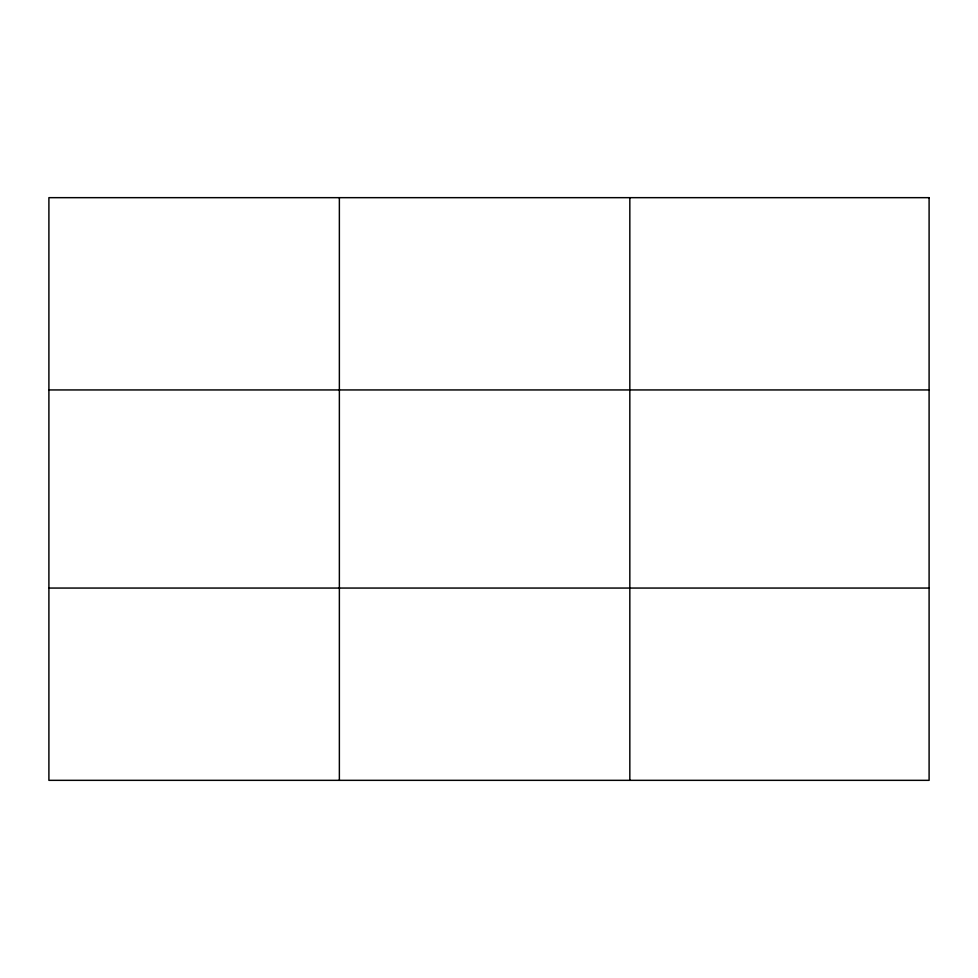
<?xml version="1.0" encoding="UTF-8"?>
<svg xmlns="http://www.w3.org/2000/svg" width="978" height="978" viewBox="0 0 978 978"><rect width="100%" height="100%" fill="white"/><g stroke="black" fill="none" stroke-linecap="round" stroke-linejoin="round"><path stroke-width="1.47" d="M339.366 780.334L339.366 197.666M629.832 780.334L629.832 197.666M48.9 389.941L929.1 389.941M48.9 588.059L929.1 588.059M929.1 197.666L929.1 780.334L48.9 780.334L48.9 197.666L929.1 197.666"/></g></svg>
